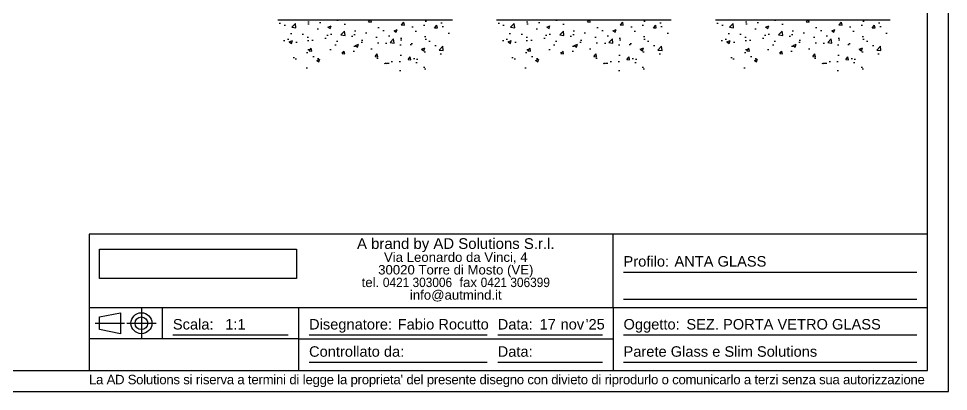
# Model space of a CAD drawing. Header units: millimetres. Extents: x 3290 to 5881, y 194 to 1035.
# Drawn here: x 3974 to 4487, y 194 to 400 of the extents above; entities that cross this region are included whole.
import ezdxf

# ---------------------------------------------------------------- set-up
doc = ezdxf.new("R2010")
doc.units = ezdxf.units.MM
doc.styles.get("Standard").update_dxf_attribs({"font": 'arial.ttf'})
picture_1 = doc.add_image_def('image1.jpg', size_in_pixel=(526, 79))

# ---------------------------------------------------------------- blocks, each defined once
blk = doc.blocks.new('*U147')
at = {"color": 4, "insert": (5, -10.48), "char_height": 5, "attachment_point": 1}
blk.add_mtext_dynamic_manual_height_columns('Profilo:', width=21.1789, gutter_width=12.5, heights=[0], dxfattribs=at)
blk = doc.blocks.new('INDICAZIONE')
at = {"color": 6}
for p, q in [((0, 7), (0, -7)), ((-22, 0), (-8, 0)), ((-7, 0), (7, 0))]:
    blk.add_line(p, q, dxfattribs=at)
blk.add_lwpolyline([(-10, 5), (-10, -5), (-20, -3), (-20, 3), (-10, 5)], dxfattribs=at)
for radius in [5, 3]:
    blk.add_circle((0, 0), radius, dxfattribs=at)
blk = doc.blocks.new('*U22')
at = {"color": 6}
for p, q in [((99.96, 30), (99.96, 15)), ((99.96, 15), (0, 15)), ((99.96, 15), (250, 15)), ((99.96, 15), (99.96, 0)), ((250, 15), (250, 0)), ((104.96, 3.94), (189.96, 3.94)), ((194.96, 3.94), (245, 3.94)), ((255, 3.94), (395, 3.94))]:
    blk.add_line(p, q, dxfattribs=at)
at = {"color": 4, "char_height": 5, "attachment_point": 1}
for s, width, insert in [('Oggetto:', 14.5881, (255, 24.52)), ('Controllato da:', 44.8692, (104.96, 11.52)), ('Data:', 14.5881, (194.96, 11.52))]:
    blk.add_mtext_dynamic_manual_height_columns(s, width=width, gutter_width=12.5, heights=[0], dxfattribs=dict(at, insert=insert))
blk = doc.blocks.new('*U144')
at = {"color": 4, "attachment_point": 1}
for s, width, insert, char_height in [('\\pxsm0.8,qc;{\\H0.9945x;A brand by AD Solutions S.r.l.\\P\\H0.88235x;Via Leonardo da Vinci, 4\\P30020 Torre di Mosto (VE)\\Ptel. \\W0.9;0421 303006\\W1;  fax \\W0.9;0421 306399\\W1;\\Pinfo@autmind.it}', 150.0363, (99.96, -1.94), 5.1282), ('\\pxt3;Fabio Rocutto', 152.2634, (147.24, -40.48), 5)]:
    blk.add_mtext_dynamic_manual_height_columns(s, width=width, gutter_width=12.5, heights=[0], dxfattribs=dict(at, insert=insert, char_height=char_height))
at = {"insert": (0, -67.1), "char_height": 4.5, "attachment_point": 1}
blk.add_mtext_dynamic_manual_height_columns("{\\T0.96;\\C4;La AD Solutions si riserva a termini di legge la proprieta' del presente disegno con divieto di riprodurlo o comunicarlo a terzi senza sua autorizzazione}", width=437.3595, gutter_width=12.5, heights=[0], dxfattribs=at)
image = blk.add_image(picture_1, insert=(5.02, -21.22), size_in_units=(93.95, 14.11))
image.dxf.flags = 7
blk = doc.blocks.new('*U21')
at = {"color": 4, "insert": (65, -40.48), "char_height": 5, "attachment_point": 1}
blk.add_mtext_dynamic_manual_height_columns('1:1', width=29.9637, gutter_width=12.5, heights=[0], dxfattribs=at)
blk = doc.blocks.new('*U146')
at = {"color": 4, "insert": (214.96, -40.48), "char_height": 5, "attachment_point": 1}
blk.add_mtext_dynamic_manual_height_columns('17', width=12.6891, gutter_width=12.5, heights=[0], dxfattribs=at)
blk = doc.blocks.new('*U145')
at = {"color": 4, "insert": (214.96, -40.48), "char_height": 5, "attachment_point": 1}
blk.add_mtext_dynamic_manual_height_columns('\\pxt2;^Inov', width=27.1768, gutter_width=12.5, heights=[0], dxfattribs=at)
blk = doc.blocks.new('DATA - ANNO')
at = {"color": 4, "insert": (214.96, -40.48), "char_height": 5, "attachment_point": 1}
blk.add_mtext_dynamic_manual_height_columns("\\pxt4,4.2,4.4;^I^I^I'25", width=152.2634, gutter_width=12.5, heights=[0], dxfattribs=at)
blk = doc.blocks.new('Cartiglio A3')
at = {"color": 6}
for points in [[(0, 726.876), (0, 0), (1034.376, 0), (1034.376, 726.876)], [(10, 716.876), (10, 10), (1024.376, 10), (1024.376, 716.876)]]:
    blk.add_lwpolyline(points, close=True, dxfattribs=at)
blk = doc.blocks.new('*U23')
at = {"color": 4, "insert": (0, 7.59), "char_height": 5, "attachment_point": 1}
blk.add_mtext_dynamic_manual_height_columns('\\pxql;Parete Glass e Slim Solutions', width=152.2634, gutter_width=12.5, heights=[0], dxfattribs=at)

msp = doc.modelspace()

# ---------------------------------------------------------------- hatches: boundary and pattern name
h = msp.add_hatch()
h.set_pattern_fill('AR-CONC', color=256, scale=0.1)
h.set_pattern_definition([(50, (1680.443, -793.94), (18.21847, -1.59391), [1.905, -20.955]), (355, (1680.443, -793.94), (-3.52434, 19.10568), [1.524, -16.76406]), (100.45144, (1681.961, -794.073), (14.69412, 17.51178), [1.619, -17.80902]), (46.1842, (1680.443, -788.86), (27.1079, -4.20423), [2.8575, -31.4325]), (96.6356, (1682.702, -789.21), (23.74041, 24.7426), [2.4285, -26.71356]), (351.1842, (1680.443, -788.86), (23.7404, 24.7426), [2.286, -25.14597]), (21, (1682.983, -790.13), (15.16144, -10.22652), [1.905, -20.955]), (326, (1682.983, -790.13), (6.1802, 18.4188), [1.524, -16.764]), (71.45144, (1684.246, -790.982), (21.34164, 8.19228), [1.619, -17.80899]), (37.5, (1680.443, -793.94), (0.30886, 8.455504), [0, -16.5608, 0, -17.018, 0, -16.8275]), (7.5, (1680.443, -793.94), (6.681966, 10.018057), [0, -9.7028, 0, -16.1798, 0, -6.4135]), (327.5, (1674.7786, -793.94), (13.55906, -0.572874), [0, -6.35, 0, -19.812, 0, -26.289]), (317.5, (1672.239, -793.94), (14.81292, 2.54265), [0, -8.255, 0, -13.1572, 0, -18.669])])
edge = h.paths.add_edge_path()
edge.add_spline(control_points=[(4165.152, 379.349), (4177.596, 377.02), (4202.617, 353.075), (4209.753, 383.841), (4213.371, 399.436)], knot_values=[66.530225, 66.530225, 66.530225, 66.530225, 101.7331283, 137.9242459, 137.9242459, 137.9242459, 137.9242459], degree=3, periodic=0)
edge.add_line((4213.371, 399.436), (4165.152, 399.436))
edge.add_line((4165.152, 399.436), (4165.152, 379.349))
edge = h.paths.add_edge_path()
edge.add_line((4165.152, 399.436), (4116.934, 399.436))
edge.add_spline(control_points=[(4116.934, 399.436), (4121.267, 384.924), (4129.046, 358.877), (4151.58, 380.461), (4163.135, 379.727), (4165.152, 379.349)], knot_values=[0, 0, 0, 0, 33.8878528, 60.8233097, 66.530225, 66.530225, 66.530225, 66.530225], degree=3, periodic=0)
edge.add_line((4165.152, 379.349), (4165.152, 399.436))
h = msp.add_hatch()
h.set_pattern_fill('AR-CONC', color=256, scale=0.1)
h.set_pattern_definition([(50, (1801.243, -793.94), (18.21847, -1.59391), [1.905, -20.955]), (355, (1801.243, -793.94), (-3.52434, 19.10568), [1.524, -16.76406]), (100.45144, (1802.761, -794.073), (14.69412, 17.51178), [1.619, -17.80902]), (46.1842, (1801.243, -788.86), (27.1079, -4.20423), [2.8575, -31.4325]), (96.6356, (1803.502, -789.21), (23.74041, 24.7426), [2.4285, -26.71356]), (351.1842, (1801.243, -788.86), (23.7404, 24.7426), [2.286, -25.14597]), (21, (1803.783, -790.13), (15.16144, -10.22652), [1.905, -20.955]), (326, (1803.783, -790.13), (6.1802, 18.4188), [1.524, -16.764]), (71.45144, (1805.046, -790.982), (21.34164, 8.19228), [1.619, -17.80899]), (37.5, (1801.243, -793.94), (0.30886, 8.455504), [0, -16.5608, 0, -17.018, 0, -16.8275]), (7.5, (1801.243, -793.94), (6.681966, 10.018057), [0, -9.7028, 0, -16.1798, 0, -6.4135]), (327.5, (1795.5786, -793.94), (13.55906, -0.572874), [0, -6.35, 0, -19.812, 0, -26.289]), (317.5, (1793.039, -793.94), (14.81292, 2.54265), [0, -8.255, 0, -13.1572, 0, -18.669])])
edge = h.paths.add_edge_path()
edge.add_spline(control_points=[(4285.952, 379.349), (4298.396, 377.02), (4323.417, 353.075), (4330.553, 383.841), (4334.171, 399.436)], knot_values=[66.530225, 66.530225, 66.530225, 66.530225, 101.7331283, 137.9242459, 137.9242459, 137.9242459, 137.9242459], degree=3, periodic=0)
edge.add_line((4334.171, 399.436), (4285.952, 399.436))
edge.add_line((4285.952, 399.436), (4285.952, 379.349))
edge = h.paths.add_edge_path()
edge.add_line((4285.952, 399.436), (4237.734, 399.436))
edge.add_spline(control_points=[(4237.734, 399.436), (4242.067, 384.924), (4249.846, 358.877), (4272.38, 380.461), (4283.935, 379.727), (4285.952, 379.349)], knot_values=[0, 0, 0, 0, 33.8878528, 60.8233097, 66.530225, 66.530225, 66.530225, 66.530225], degree=3, periodic=0)
edge.add_line((4285.952, 379.349), (4285.952, 399.436))
h = msp.add_hatch()
h.set_pattern_fill('AR-CONC', color=256, scale=0.1)
h.set_pattern_definition([(50, (1922.043, -793.94), (18.21847, -1.59391), [1.905, -20.955]), (355, (1922.043, -793.94), (-3.52434, 19.10568), [1.524, -16.76406]), (100.45144, (1923.561, -794.073), (14.69412, 17.51178), [1.619, -17.80902]), (46.1842, (1922.043, -788.86), (27.1079, -4.20423), [2.8575, -31.4325]), (96.6356, (1924.302, -789.21), (23.74041, 24.7426), [2.4285, -26.71356]), (351.1842, (1922.043, -788.86), (23.7404, 24.7426), [2.286, -25.14597]), (21, (1924.583, -790.13), (15.16144, -10.22652), [1.905, -20.955]), (326, (1924.583, -790.13), (6.1802, 18.4188), [1.524, -16.764]), (71.45144, (1925.846, -790.982), (21.34164, 8.19228), [1.619, -17.80899]), (37.5, (1922.043, -793.94), (0.30886, 8.455504), [0, -16.5608, 0, -17.018, 0, -16.8275]), (7.5, (1922.043, -793.94), (6.681966, 10.018057), [0, -9.7028, 0, -16.1798, 0, -6.4135]), (327.5, (1916.3786, -793.94), (13.55906, -0.572874), [0, -6.35, 0, -19.812, 0, -26.289]), (317.5, (1913.839, -793.94), (14.81292, 2.54265), [0, -8.255, 0, -13.1572, 0, -18.669])])
edge = h.paths.add_edge_path()
edge.add_spline(control_points=[(4406.752, 379.349), (4419.196, 377.02), (4444.217, 353.075), (4451.353, 383.841), (4454.971, 399.436)], knot_values=[66.530225, 66.530225, 66.530225, 66.530225, 101.7331283, 137.9242459, 137.9242459, 137.9242459, 137.9242459], degree=3, periodic=0)
edge.add_line((4454.971, 399.436), (4406.752, 399.436))
edge.add_line((4406.752, 399.436), (4406.752, 379.349))
edge = h.paths.add_edge_path()
edge.add_line((4406.752, 399.436), (4358.534, 399.436))
edge.add_spline(control_points=[(4358.534, 399.436), (4362.867, 384.924), (4370.646, 358.877), (4393.18, 380.461), (4404.735, 379.727), (4406.752, 379.349)], knot_values=[0, 0, 0, 0, 33.8878528, 60.8233097, 66.530225, 66.530225, 66.530225, 66.530225], degree=3, periodic=0)
edge.add_line((4406.752, 379.349), (4406.752, 399.436))

# ---------------------------------------------------------------- linework, layer by layer
for p, q in [((4116.934, 399.436), (4213.371, 399.436)), ((4237.734, 399.436), (4334.171, 399.436)), ((4358.534, 399.436), (4454.971, 399.436))]:
    msp.add_line(p, q)
at = {"color": 6}
for p, q in [((4302.029, 240.715), (4302.029, 281.211)), ((4307.814, 260.314), (4469.795, 260.314)), ((4307.814, 245.273), (4469.795, 245.273)), ((4012.778, 240.715), (4302.029, 240.715)), ((4053.273, 223.36), (4053.273, 240.715)), ((4302.029, 240.715), (4475.58, 240.715)), ((4302.029, 240.715), (4302.029, 223.36)), ((4059.058, 225.604), (4122.651, 225.604)), ((4134.222, 225.604), (4232.567, 225.604)), ((4238.352, 225.604), (4296.244, 225.604)), ((4307.814, 225.604), (4469.795, 225.604))]:
    msp.add_line(p, q, dxfattribs=at)
msp.add_lwpolyline([(4475.58, 281.211), (4012.778, 281.211), (4012.778, 206.005), (4475.58, 206.005)], close=True, dxfattribs=at)

# ---------------------------------------------------------------- block references
at = {"xscale": 1.15700614685312, "yscale": 1.15700614685312, "zscale": 1.15700614685312}
for name, p in [('Cartiglio A3', (3290.371, 194.435)), ('*U144', (4012.778, 281.211)), ('*U22', (4012.778, 206.005)), ('INDICAZIONE', (4041.703, 232.038)), ('*U21', (4012.778, 281.211)), ('*U146', (4012.778, 281.211)), ('*U145', (4012.778, 281.211)), ('DATA - ANNO', (4012.778, 281.211)), ('*U23', (4307.814, 210.563))]:
    msp.add_blockref(name, p, dxfattribs=at)
at = {"color": 6, "xscale": 1.15700614685312, "yscale": 1.15700614685312, "zscale": 1.15700614685312}
msp.add_blockref('*U147', (4302.029, 281.211), dxfattribs=at)

# ---------------------------------------------------------------- texts
at = {"color": 4, "attachment_point": 1}
for s, width, heights, insert, char_height in [('ANTA GLASS', 152.26344, [4.228], (4335.923, 269.086), 5.785), ('Scala:', 14.5881, [0], (4059.058, 234.376), 5.785), ('Disegnatore:', 14.5881, [0], (4134.222, 234.376), 5.78503), ('Data:', 14.5881, [0], (4238.352, 234.376), 5.785), ('SEZ. PORTA VETRO GLASS', 152.26344, [4.228], (4342.525, 234.376), 5.78503)]:
    msp.add_mtext_dynamic_manual_height_columns(s, width=width, gutter_width=12.5, heights=heights, dxfattribs=dict(at, insert=insert, char_height=char_height))

doc.saveas('drawing.dxf')
